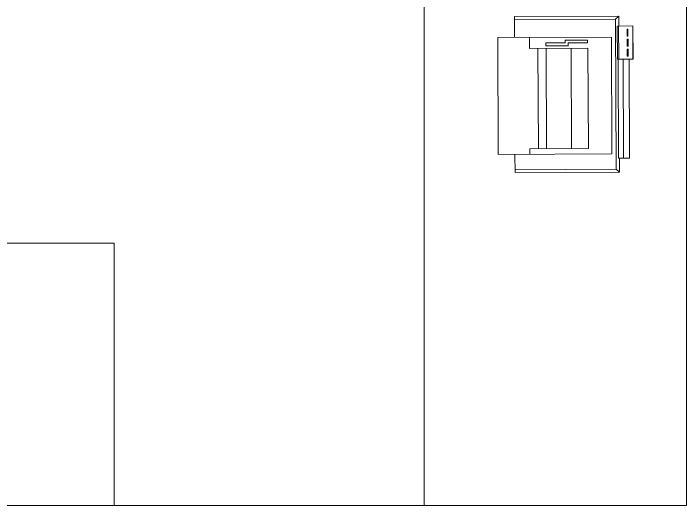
# Model space of a CAD drawing. Header units: millimetres. Extents: x -160614 to 59925, y -157025 to 0.
# Drawn here: x -34091 to -32552, y -97498 to -96372 of the extents above; entities that cross this region are included whole.
import ezdxf

# ---------------------------------------------------------------- set-up
doc = ezdxf.new("R2010")
doc.units = ezdxf.units.MM
doc.header["$LTSCALE"] = 8
doc.layers.get('0').update_dxf_attribs({"color": 9, "lineweight": 5})
for name, color, linetype, lineweight in [('72_EGR_EQP_TAG', 9, 'Continuous', 5), ('LOADING', 9, 'Continuous', 5), ('Walls', 9, 'Continuous', 5)]:
    doc.layers.add(name, color=color, linetype=linetype, lineweight=lineweight)
doc.layers.get('0').off()
doc.layers.get('0').freeze()

# ---------------------------------------------------------------- blocks, each defined once
blk = doc.blocks.new('ITPPLT2C-P')
for p, q in [((0.0229, 0.0318), (0.2618, 0.0318)), ((0.0304, 0.0256), (0.0229, 0.0318)), ((0.0229, 0), (0.0229, 0.0318)), ((0.2618, -0.0096), (0.2618, 0.0318)), ((0.0304, -0.3182), (0.0304, 0.0256)), ((0.0304, 0.0256), (0.2618, 0.0256)), ((0, 0), (0, -0.2262)), ((0.0252, 0), (0, 0)), ((0.0139, 0), (0.0139, -0.2262)), ((0.0252, 0), (0.0139, 0)), ((0.0252, -0.2262), (0.0252, 0)), ((0.0401, -0.2769), (0.0401, -0.0096)), ((0.3, -0.0096), (0.0401, -0.0096)), ((0.2274, -0.0222), (0.2274, -0.0096)), ((0.3, -0.2769), (0.3, -0.0096)), ((0.0939, -0.2515), (0.0939, -0.0222)), ((0.0939, -0.0222), (0.2274, -0.0222)), ((0.1321, -0.2515), (0.1321, -0.0222)), ((0.1894, -0.2515), (0.1894, -0.0222)), ((0.2082, -0.2515), (0.2082, -0.0222)), ((-0.0091, -0.2262), (0.0267, -0.2262)), ((-0.0091, -0.3023), (-0.0091, -0.2262)), ((-0.0087, -0.2262), (0.0236, -0.2262)), ((-0.0087, -0.3023), (-0.0087, -0.2262)), ((0, -0.2262), (0.0252, -0.2262)), ((0.0139, -0.2262), (0.0252, -0.2262)), ((0.0236, -0.2262), (0.0236, -0.3023)), ((0.0267, -0.2262), (0.0267, -0.3023)), ((0.0023, -0.2495), (0.0023, -0.2334)), ((0.0023, -0.2334), (0.0045, -0.2334)), ((0.0045, -0.2334), (0.0045, -0.2495)), ((0.0045, -0.2495), (0.0023, -0.2495)), ((0.0023, -0.2721), (0.0023, -0.2562)), ((0.0023, -0.2562), (0.0045, -0.2562)), ((0.0045, -0.2562), (0.0045, -0.2721)), ((0.2274, -0.2515), (0.0939, -0.2515)), ((0.1395, -0.2575), (0.19, -0.2575)), ((0.1395, -0.2641), (0.1395, -0.2575)), ((0.19, -0.2575), (0.19, -0.2641)), ((0.2274, -0.2769), (0.2274, -0.2515)), ((0.0045, -0.2721), (0.0023, -0.2721)), ((0.3, -0.2769), (0.0401, -0.2769)), ((0.0947, -0.2701), (0.0947, -0.2641)), ((0.0947, -0.2641), (0.1395, -0.2641)), ((0.1457, -0.2701), (0.0947, -0.2701)), ((0.19, -0.2641), (0.1457, -0.2641)), ((0.1457, -0.2641), (0.1457, -0.2701)), ((0.2618, -0.2769), (0.2618, -0.3246)), ((0.0023, -0.295), (0.0023, -0.2793)), ((0.0023, -0.2793), (0.0045, -0.2793)), ((0.0045, -0.2793), (0.0045, -0.295)), ((0.0267, -0.3023), (-0.0091, -0.3023)), ((0.0236, -0.3023), (-0.0087, -0.3023)), ((0.0045, -0.295), (0.0023, -0.295)), ((0.0229, -0.3246), (0.0229, -0.3023)), ((0.0304, -0.3182), (0.0229, -0.3246)), ((0.0304, -0.3182), (0.2618, -0.3182)), ((0.0229, -0.3246), (0.2618, -0.3246))]:
    blk.add_line(p, q)
blk = doc.blocks.new('1stF')
at = {"layer": 'LOADING', "color": 9}
for p, q in [((-32552.3, -97497.6, 0), (-32552.3, -94422.6, 0)), ((-33152.3, -97497.6, 0), (-33152.3, -95022.6, 0))]:
    blk.add_line(p, q, dxfattribs=at)
at = {"layer": 'LOADING', "color": 9, "elevation": 0}
blk.add_lwpolyline([(-34960.6, -96897.6), (-33860.6, -96897.6), (-33860.6, -97497.6), (-34960.6, -97497.6)], close=True, dxfattribs=at)
at = {"layer": 'Walls', "color": 9}
for q in [(-32552.3, -94422.6, 0.1), (-36552.3, -97497.6, 0.1)]:
    blk.add_line((-32552.3, -97497.6, 0.1), q, dxfattribs=at)
at = {"layer": 'LOADING', "color": 9, "extrusion": (-1.23702e-08, 3.1951e-06, -1), "xscale": -1000.000000000004, "yscale": 1000.000000000008, "zscale": 1000.000000000006, "rotation": 179.7781739466546}
blk.add_blockref('ITPPLT2C-P', (32682.8, -96702.6, -0.3), dxfattribs=at)

msp = doc.modelspace()

# ---------------------------------------------------------------- block references
at = {"layer": '72_EGR_EQP_TAG'}
msp.add_blockref('1stF', (0, 0), dxfattribs=at)

doc.saveas('drawing.dxf')
